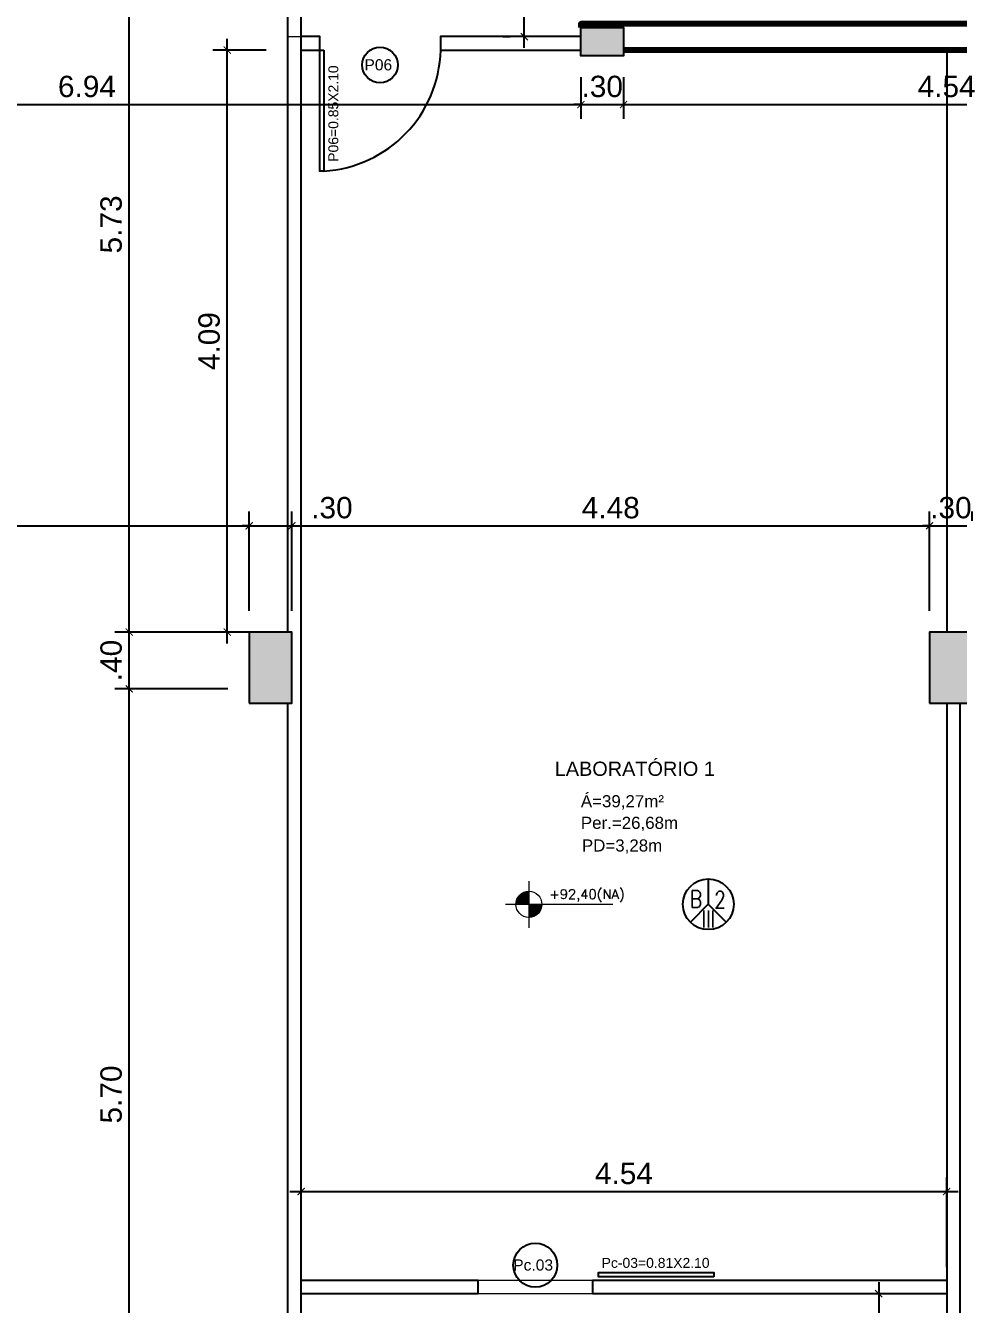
# Model space of a CAD drawing. Header units: metres. Extents: x -15851 to -15710, y 6781 to 6850.
# Drawn here: x -15812.56 to -15806, y 6823.19 to 6832.18 of the extents above; entities that cross this region are included whole.
import ezdxf
from ezdxf.enums import TextEntityAlignment as Align

# ---------------------------------------------------------------- set-up
doc = ezdxf.new("R2010")
doc.units = ezdxf.units.M
for name, color, linetype in [('ARCO', 1, 'Continuous'), ('Divisórias de Gesso Acartonado', 42, 'Continuous'), ('ESQUADRIAS', 2, 'Continuous'), ('pilares', 253, 'Continuous'), ('TEXTO', 7, 'Continuous'), ('Texto Esquadrias', 7, 'Continuous'), ('Texto Perimetro e Pé Direito', 7, 'Continuous'), ('TXT', 2, 'Continuous')]:
    doc.layers.add(name, color=color, linetype=linetype)
doc.layers.add('borda', color=220, linetype='Continuous', lineweight=9, plot=False)
for name, color, linetype, lineweight in [('cota', 18, 'Continuous', 9), ('linha', 1, 'Continuous', 9), ('Linha 1', 1, 'Continuous', 13), ('parede', 8, 'Continuous', 80), ('PISO', 8, 'Continuous', 13)]:
    doc.layers.add(name, color=color, linetype=linetype, lineweight=lineweight)
doc.layers.get('borda').off()
doc.styles.add('AMBI', font='arial.ttf')
doc.styles.add('arial', font='arial.ttf')
doc.styles.add('romans', font='romans.shx')
doc.styles.add('STYLE1', font='romans.shx')
doc.dimstyles.new('1-50', dxfattribs={"dimtxt": 0.15, "dimasz": 0.05, "dimexe": 0.1, "dimexo": 0.15, "dimgap": 0.05, "dimtad": 1, "dimzin": 4, "dimdsep": 46, "dimtxsty": 'arial', "dimblk": 'ARCHTICK', "dimcen": 0, "dimdle": 0.08, "dimclrd": 256, "dimclre": 256, "dimclrt": 256, "dimadec": 1, "dimazin": 0, "dimtfac": 1, "dimtix": 1, "dimtmove": 0, "dimatfit": 0, "dimldrblk": 'ARCHTICK', "dimfxl": 1, "dimtolj": 1, "dimarcsym": 0})

# ---------------------------------------------------------------- blocks, each defined once
blk = doc.blocks.new('_ArchTick')
at = {"color": 0, "linetype": 'ByBlock', "const_width": 0.15}
blk.add_lwpolyline([(-0.5, -0.5), (0.5, 0.5)], dxfattribs=at)
blk = doc.blocks.new('*D584')
at = {"layer": 'cota', "lineweight": -2, "transparency": 16777216}
for p, q in [((-15809.0548, 6832.0223), (-15809.0548, 6834.0223)), ((-15809.2048, 6833.9423), (-15809.1548, 6833.9423)), ((-15809.2048, 6832.1023), (-15809.1548, 6832.1023))]:
    blk.add_line(p, q, dxfattribs=at)
at = {"layer": 'Defpoints', "color": 0, "transparency": 16777216}
for p in [(-15809.0548, 6833.9423), (-15809.0548, 6833.9423), (-15809.0548, 6832.1023)]:
    blk.add_point(p, dxfattribs=at)
at = {"layer": 'cota', "lineweight": -2, "transparency": 16777216, "xscale": 0.05, "yscale": 0.05, "zscale": 0.05}
for p, rotation in [((-15809.0548, 6833.9423), 90), ((-15809.0548, 6832.1023), 270)]:
    blk.add_blockref('_ArchTick', p, dxfattribs=dict(at, rotation=rotation))
at = {"layer": 'cota', "transparency": 16777216, "insert": (-15809.1814, 6833.0223), "char_height": 0.15, "attachment_point": 5, "rotation": 90, "style": 'arial'}
blk.add_mtext('\\A1;1.84', dxfattribs=at)
blk = doc.blocks.new('A$C676863C5')
at = {"layer": 'TXT'}
for p, q in [((0, 23.9), (0, 1.6)), ((0, 1.6), (-15.8, -14.3)), ((0, 1.6), (15.8, -14.3))]:
    blk.add_line(p, q, dxfattribs=at)
blk.add_circle((0, 1.6), 22.4, dxfattribs=at)
blk = doc.blocks.new('Adc_nivelpl')
h = blk.add_hatch()
h.set_pattern_fill('_U', color=256, scale=0.005, angle=45, style=0, double=1)
h.set_pattern_definition([(45, (-5.8772514, -3.5161936), (-0.003535534, 0.003535534), []), (135, (-5.8772514, -3.5161936), (-0.003535534, -0.003535534), [])])
h.paths.add_polyline_path([(0.195, -0.087, 0.414214), (0.087, -0.195), (0.195, -0.195)])
h.paths.add_polyline_path([(0.195, -0.195), (0.195, -0.304, 0.414214), (0.304, -0.195)])
for p, q in [((0.195, 0), (0.195, -0.391)), ((0.896, -0.195), (0, -0.195))]:
    blk.add_line(p, q)
blk.add_circle((0.195, -0.195), 0.109)
at = {"flags": 8}
blk.add_attdef('NIVEL', (0.364, -0.15), '', height=0.1, dxfattribs=at)
blk = doc.blocks.new('*D610')
at = {"layer": 'cota', "lineweight": -2, "transparency": 16777216}
for p, q in [((-15815.4673, 6828.0673), (-15815.4673, 6828.7641)), ((-15810.9873, 6828.0673), (-15810.9873, 6828.7641)), ((-15815.5473, 6828.6641), (-15810.9073, 6828.6641))]:
    blk.add_line(p, q, dxfattribs=at)
at = {"layer": 'Defpoints', "color": 0, "transparency": 16777216}
for p in [(-15810.9873, 6828.6641), (-15815.4673, 6827.9173), (-15810.9873, 6827.9173)]:
    blk.add_point(p, dxfattribs=at)
at = {"layer": 'cota', "lineweight": -2, "transparency": 16777216, "xscale": 0.05, "yscale": 0.05, "zscale": 0.05, "rotation": 180}
blk.add_blockref('_ArchTick', (-15815.4673, 6828.6641), dxfattribs=at)
at = {"layer": 'cota', "lineweight": -2, "transparency": 16777216, "xscale": 0.05, "yscale": 0.05, "zscale": 0.05}
blk.add_blockref('_ArchTick', (-15810.9873, 6828.6641), dxfattribs=at)
at = {"layer": 'cota', "transparency": 16777216, "insert": (-15814.0104, 6828.7907), "char_height": 0.15, "attachment_point": 5, "style": 'arial'}
blk.add_mtext('\\A1;4.48', dxfattribs=at)
blk = doc.blocks.new('*D611')
at = {"layer": 'cota', "lineweight": -2, "transparency": 16777216}
for p, q in [((-15810.9873, 6828.0673), (-15810.9873, 6828.7641)), ((-15810.6873, 6828.0673), (-15810.6873, 6828.7641)), ((-15810.9873, 6828.6641), (-15811.0373, 6828.6641)), ((-15810.9873, 6828.6641), (-15810.6873, 6828.6641)), ((-15810.6873, 6828.6641), (-15810.225, 6828.6641))]:
    blk.add_line(p, q, dxfattribs=at)
at = {"layer": 'Defpoints', "color": 0, "transparency": 16777216}
for p in [(-15810.6873, 6828.6641), (-15810.9873, 6827.9173), (-15810.6873, 6827.9173)]:
    blk.add_point(p, dxfattribs=at)
at = {"layer": 'cota', "lineweight": -2, "transparency": 16777216, "xscale": 0.05, "yscale": 0.05, "zscale": 0.05}
blk.add_blockref('_ArchTick', (-15810.9873, 6828.6641), dxfattribs=at)
at = {"layer": 'cota', "lineweight": -2, "transparency": 16777216, "xscale": 0.05, "yscale": 0.05, "zscale": 0.05, "rotation": 180}
blk.add_blockref('_ArchTick', (-15810.6873, 6828.6641), dxfattribs=at)
at = {"layer": 'cota', "transparency": 16777216, "insert": (-15810.4062, 6828.7908), "char_height": 0.15, "attachment_point": 5, "style": 'arial'}
blk.add_mtext('\\A1;.30', dxfattribs=at)
blk = doc.blocks.new('*D612')
at = {"layer": 'cota', "lineweight": -2, "transparency": 16777216}
for p, q in [((-15810.6873, 6828.0673), (-15810.6873, 6828.7641)), ((-15806.2073, 6828.0673), (-15806.2073, 6828.7641)), ((-15810.7673, 6828.6641), (-15806.1273, 6828.6641))]:
    blk.add_line(p, q, dxfattribs=at)
at = {"layer": 'Defpoints', "color": 0, "transparency": 16777216}
for p in [(-15806.2073, 6828.6641), (-15810.6873, 6827.9173), (-15806.2073, 6827.9173)]:
    blk.add_point(p, dxfattribs=at)
at = {"layer": 'cota', "lineweight": -2, "transparency": 16777216, "xscale": 0.05, "yscale": 0.05, "zscale": 0.05, "rotation": 180}
blk.add_blockref('_ArchTick', (-15810.6873, 6828.6641), dxfattribs=at)
at = {"layer": 'cota', "lineweight": -2, "transparency": 16777216, "xscale": 0.05, "yscale": 0.05, "zscale": 0.05}
blk.add_blockref('_ArchTick', (-15806.2073, 6828.6641), dxfattribs=at)
at = {"layer": 'cota', "transparency": 16777216, "insert": (-15808.4473, 6828.7907), "char_height": 0.15, "attachment_point": 5, "style": 'arial'}
blk.add_mtext('\\A1;4.48', dxfattribs=at)
blk = doc.blocks.new('*D613')
at = {"layer": 'cota', "lineweight": -2, "transparency": 16777216}
for p, q in [((-15806.2073, 6828.0673), (-15806.2073, 6828.7641)), ((-15805.9073, 6828.0673), (-15805.9073, 6828.7641)), ((-15806.2073, 6828.6641), (-15806.2573, 6828.6641)), ((-15806.2073, 6828.6641), (-15805.9073, 6828.6641)), ((-15805.9073, 6828.6641), (-15805.8573, 6828.6641))]:
    blk.add_line(p, q, dxfattribs=at)
at = {"layer": 'Defpoints', "color": 0, "transparency": 16777216}
for p in [(-15805.9073, 6828.6641), (-15806.2073, 6827.9173), (-15805.9073, 6827.9173)]:
    blk.add_point(p, dxfattribs=at)
at = {"layer": 'cota', "lineweight": -2, "transparency": 16777216, "xscale": 0.05, "yscale": 0.05, "zscale": 0.05}
blk.add_blockref('_ArchTick', (-15806.2073, 6828.6641), dxfattribs=at)
at = {"layer": 'cota', "lineweight": -2, "transparency": 16777216, "xscale": 0.05, "yscale": 0.05, "zscale": 0.05, "rotation": 180}
blk.add_blockref('_ArchTick', (-15805.9073, 6828.6641), dxfattribs=at)
at = {"layer": 'cota', "transparency": 16777216, "insert": (-15806.0573, 6828.7908), "char_height": 0.15, "attachment_point": 5, "style": 'arial'}
blk.add_mtext('\\A1;.30', dxfattribs=at)
blk = doc.blocks.new('*D621')
at = {"layer": 'cota', "lineweight": -2, "transparency": 16777216}
for p, q in [((-15811.1373, 6827.5173), (-15811.9303, 6827.5173)), ((-15811.8303, 6821.7373), (-15811.8303, 6827.5973)), ((-15811.1373, 6821.8173), (-15811.9303, 6821.8173))]:
    blk.add_line(p, q, dxfattribs=at)
at = {"layer": 'Defpoints', "color": 0, "transparency": 16777216}
for p in [(-15811.8303, 6827.5173), (-15810.9873, 6827.5173), (-15810.9873, 6821.8173)]:
    blk.add_point(p, dxfattribs=at)
at = {"layer": 'cota', "lineweight": -2, "transparency": 16777216, "xscale": 0.05, "yscale": 0.05, "zscale": 0.05}
for p, rotation in [((-15811.8303, 6827.5173), 90), ((-15811.8303, 6821.8173), 270)]:
    blk.add_blockref('_ArchTick', p, dxfattribs=dict(at, rotation=rotation))
at = {"layer": 'cota', "transparency": 16777216, "insert": (-15811.9569, 6824.6673), "char_height": 0.15, "attachment_point": 5, "rotation": 90, "style": 'arial'}
blk.add_mtext('\\A1;5.70', dxfattribs=at)
blk = doc.blocks.new('*D622')
at = {"layer": 'cota', "lineweight": -2, "transparency": 16777216}
for p, q in [((-15811.8303, 6827.4373), (-15811.8303, 6827.9973)), ((-15811.1373, 6827.9173), (-15811.9303, 6827.9173)), ((-15811.1373, 6827.5173), (-15811.9303, 6827.5173))]:
    blk.add_line(p, q, dxfattribs=at)
at = {"layer": 'Defpoints', "color": 0, "transparency": 16777216}
for p in [(-15811.8303, 6827.9173), (-15810.9873, 6827.9173), (-15810.9873, 6827.5173)]:
    blk.add_point(p, dxfattribs=at)
at = {"layer": 'cota', "lineweight": -2, "transparency": 16777216, "xscale": 0.05, "yscale": 0.05, "zscale": 0.05}
for p, rotation in [((-15811.8303, 6827.9173), 90), ((-15811.8303, 6827.5173), 270)]:
    blk.add_blockref('_ArchTick', p, dxfattribs=dict(at, rotation=rotation))
at = {"layer": 'cota', "transparency": 16777216, "insert": (-15811.9569, 6827.7173), "char_height": 0.15, "attachment_point": 5, "rotation": 90, "style": 'arial'}
blk.add_mtext('\\A1;.40', dxfattribs=at)
blk = doc.blocks.new('*D623')
at = {"layer": 'cota', "lineweight": -2, "transparency": 16777216}
for p, q in [((-15811.8303, 6827.8373), (-15811.8303, 6833.7273)), ((-15811.1373, 6833.6473), (-15811.9303, 6833.6473)), ((-15811.1373, 6827.9173), (-15811.9303, 6827.9173))]:
    blk.add_line(p, q, dxfattribs=at)
at = {"layer": 'Defpoints', "color": 0, "transparency": 16777216}
for p in [(-15811.8303, 6833.6473), (-15810.9873, 6833.6473), (-15810.9873, 6827.9173)]:
    blk.add_point(p, dxfattribs=at)
at = {"layer": 'cota', "lineweight": -2, "transparency": 16777216, "xscale": 0.05, "yscale": 0.05, "zscale": 0.05}
for p, rotation in [((-15811.8303, 6833.6473), 90), ((-15811.8303, 6827.9173), 270)]:
    blk.add_blockref('_ArchTick', p, dxfattribs=dict(at, rotation=rotation))
at = {"layer": 'cota', "transparency": 16777216, "insert": (-15811.957, 6830.7823), "char_height": 0.15, "attachment_point": 5, "rotation": 90, "style": 'arial'}
blk.add_mtext('\\A1;5.73', dxfattribs=at)
blk = doc.blocks.new('*D635')
at = {"layer": 'cota', "lineweight": -2, "transparency": 16777216}
for p, q in [((-15815.5973, 6831.7745), (-15815.5973, 6831.7245)), ((-15808.6573, 6831.8173), (-15808.6573, 6831.5245)), ((-15815.6773, 6831.6245), (-15808.5773, 6831.6245))]:
    blk.add_line(p, q, dxfattribs=at)
at = {"layer": 'Defpoints', "color": 0, "transparency": 16777216}
for p in [(-15808.6573, 6831.9673), (-15815.5973, 6831.6245), (-15808.6573, 6831.6245)]:
    blk.add_point(p, dxfattribs=at)
at = {"layer": 'cota', "lineweight": -2, "transparency": 16777216, "xscale": 0.05, "yscale": 0.05, "zscale": 0.05, "rotation": 180}
blk.add_blockref('_ArchTick', (-15815.5973, 6831.6245), dxfattribs=at)
at = {"layer": 'cota', "lineweight": -2, "transparency": 16777216, "xscale": 0.05, "yscale": 0.05, "zscale": 0.05}
blk.add_blockref('_ArchTick', (-15808.6573, 6831.6245), dxfattribs=at)
at = {"layer": 'cota', "transparency": 16777216, "insert": (-15812.1273, 6831.7511), "char_height": 0.15, "attachment_point": 5, "style": 'arial'}
blk.add_mtext('\\A1;6.94', dxfattribs=at)
blk = doc.blocks.new('*D636')
at = {"layer": 'cota', "lineweight": -2, "transparency": 16777216}
for p, q in [((-15808.6573, 6831.8173), (-15808.6573, 6831.5245)), ((-15808.3573, 6831.8173), (-15808.3573, 6831.5245)), ((-15808.6573, 6831.6245), (-15808.7073, 6831.6245)), ((-15808.6573, 6831.6245), (-15808.3573, 6831.6245)), ((-15808.3573, 6831.6245), (-15808.3073, 6831.6245))]:
    blk.add_line(p, q, dxfattribs=at)
at = {"layer": 'Defpoints', "color": 0, "transparency": 16777216}
for p in [(-15808.6573, 6831.9673), (-15808.3573, 6831.9673), (-15808.3573, 6831.6245)]:
    blk.add_point(p, dxfattribs=at)
at = {"layer": 'cota', "lineweight": -2, "transparency": 16777216, "xscale": 0.05, "yscale": 0.05, "zscale": 0.05}
blk.add_blockref('_ArchTick', (-15808.6573, 6831.6245), dxfattribs=at)
at = {"layer": 'cota', "lineweight": -2, "transparency": 16777216, "xscale": 0.05, "yscale": 0.05, "zscale": 0.05, "rotation": 180}
blk.add_blockref('_ArchTick', (-15808.3573, 6831.6245), dxfattribs=at)
at = {"layer": 'cota', "transparency": 16777216, "insert": (-15808.5073, 6831.7511), "char_height": 0.15, "attachment_point": 5, "style": 'arial'}
blk.add_mtext('\\A1;.30', dxfattribs=at)
blk = doc.blocks.new('*D637')
at = {"layer": 'cota', "lineweight": -2, "transparency": 16777216}
for p, q in [((-15808.3573, 6831.8173), (-15808.3573, 6831.5245)), ((-15803.8173, 6831.8173), (-15803.8173, 6831.5245)), ((-15808.4373, 6831.6245), (-15803.7373, 6831.6245))]:
    blk.add_line(p, q, dxfattribs=at)
at = {"layer": 'Defpoints', "color": 0, "transparency": 16777216}
for p in [(-15808.3573, 6831.9673), (-15803.8173, 6831.9673), (-15803.8173, 6831.6245)]:
    blk.add_point(p, dxfattribs=at)
at = {"layer": 'cota', "lineweight": -2, "transparency": 16777216, "xscale": 0.05, "yscale": 0.05, "zscale": 0.05, "rotation": 180}
blk.add_blockref('_ArchTick', (-15808.3573, 6831.6245), dxfattribs=at)
at = {"layer": 'cota', "lineweight": -2, "transparency": 16777216, "xscale": 0.05, "yscale": 0.05, "zscale": 0.05}
blk.add_blockref('_ArchTick', (-15803.8173, 6831.6245), dxfattribs=at)
at = {"layer": 'cota', "transparency": 16777216, "insert": (-15806.0873, 6831.7508), "char_height": 0.15, "attachment_point": 5, "style": 'arial'}
blk.add_mtext('\\A1;4.54', dxfattribs=at)
blk = doc.blocks.new('*D688')
at = {"layer": 'cota', "lineweight": -2, "transparency": 16777216}
for p, q in [((-15810.8673, 6832.0073), (-15811.2418, 6832.0073)), ((-15811.1418, 6827.8373), (-15811.1418, 6832.0873)), ((-15810.8673, 6827.9173), (-15811.2418, 6827.9173))]:
    blk.add_line(p, q, dxfattribs=at)
at = {"layer": 'Defpoints', "color": 0, "transparency": 16777216}
for p in [(-15811.1418, 6832.0073), (-15810.7173, 6832.0073), (-15810.7173, 6827.9173)]:
    blk.add_point(p, dxfattribs=at)
at = {"layer": 'cota', "lineweight": -2, "transparency": 16777216, "xscale": 0.05, "yscale": 0.05, "zscale": 0.05}
for p, rotation in [((-15811.1418, 6832.0073), 90), ((-15811.1418, 6827.9173), 270)]:
    blk.add_blockref('_ArchTick', p, dxfattribs=dict(at, rotation=rotation))
at = {"layer": 'cota', "transparency": 16777216, "insert": (-15811.2684, 6829.9623), "char_height": 0.15, "attachment_point": 5, "rotation": 90, "style": 'arial'}
blk.add_mtext('\\A1;4.09', dxfattribs=at)
blk = doc.blocks.new('*D689')
at = {"layer": 'cota', "lineweight": -2, "transparency": 16777216}
for p, q in [((-15810.6223, 6823.4173), (-15810.6223, 6824.085)), ((-15806.0873, 6823.4531), (-15806.0873, 6824.085)), ((-15810.7023, 6823.985), (-15806.0073, 6823.985))]:
    blk.add_line(p, q, dxfattribs=at)
at = {"layer": 'Defpoints', "color": 0, "transparency": 16777216}
for p in [(-15806.0873, 6823.985), (-15806.0873, 6823.3031), (-15810.6223, 6823.2673)]:
    blk.add_point(p, dxfattribs=at)
at = {"layer": 'cota', "lineweight": -2, "transparency": 16777216, "xscale": 0.05, "yscale": 0.05, "zscale": 0.05, "rotation": 180}
blk.add_blockref('_ArchTick', (-15810.6223, 6823.985), dxfattribs=at)
at = {"layer": 'cota', "lineweight": -2, "transparency": 16777216, "xscale": 0.05, "yscale": 0.05, "zscale": 0.05}
blk.add_blockref('_ArchTick', (-15806.0873, 6823.985), dxfattribs=at)
at = {"layer": 'cota', "transparency": 16777216, "insert": (-15808.3548, 6824.1113), "char_height": 0.15, "attachment_point": 5, "style": 'arial'}
blk.add_mtext('\\A1;4.54', dxfattribs=at)
blk = doc.blocks.new('*D692')
at = {"layer": 'cota', "lineweight": -2, "transparency": 16777216}
for p, q in [((-15806.5646, 6823.3473), (-15806.5646, 6821.7373)), ((-15806.2373, 6823.2673), (-15806.6646, 6823.2673)), ((-15806.2373, 6821.8173), (-15806.6646, 6821.8173))]:
    blk.add_line(p, q, dxfattribs=at)
at = {"layer": 'Defpoints', "color": 0, "transparency": 16777216}
for p in [(-15806.0873, 6823.2673), (-15806.5646, 6821.8173), (-15806.0873, 6821.8173)]:
    blk.add_point(p, dxfattribs=at)
at = {"layer": 'cota', "lineweight": -2, "transparency": 16777216, "xscale": 0.05, "yscale": 0.05, "zscale": 0.05}
for p, rotation in [((-15806.5646, 6823.2673), 90), ((-15806.5646, 6821.8173), 270)]:
    blk.add_blockref('_ArchTick', p, dxfattribs=dict(at, rotation=rotation))
at = {"layer": 'cota', "transparency": 16777216, "insert": (-15806.6911, 6822.5423), "char_height": 0.15, "attachment_point": 5, "rotation": 90, "style": 'arial'}
blk.add_mtext('\\A1;1.45', dxfattribs=at)

msp = doc.modelspace()

# ---------------------------------------------------------------- hatches: boundary and pattern name
at = {"layer": 'pilares'}
h = msp.add_hatch(color=256, dxfattribs=at)
h.paths.add_polyline_path([(-15796.4973, 6818.7673), (-15796.7973, 6818.7673), (-15796.7973, 6818.5673), (-15796.4973, 6818.5673)])
h.paths.add_polyline_path([(-15801.1273, 6818.7673), (-15801.4273, 6818.7673), (-15801.4273, 6818.5673), (-15801.1273, 6818.5673)])
h.paths.add_polyline_path([(-15803.8173, 6818.7673), (-15804.1173, 6818.7673), (-15804.1173, 6818.5673), (-15803.8173, 6818.5673)])
h.paths.add_polyline_path([(-15805.9073, 6821.8173), (-15806.2073, 6821.8173), (-15806.2073, 6821.3173), (-15805.9073, 6821.3173)])
h.paths.add_polyline_path([(-15810.6873, 6821.8173), (-15810.9873, 6821.8173), (-15810.9873, 6821.3173), (-15810.6873, 6821.3173)])
h.paths.add_polyline_path([(-15815.4673, 6821.8173), (-15815.7673, 6821.8173), (-15815.7673, 6821.3173), (-15815.4673, 6821.3173)])
h.paths.add_polyline_path([(-15815.4673, 6827.9173), (-15815.7673, 6827.9173), (-15815.7673, 6827.4173), (-15815.4673, 6827.4173)])
h.paths.add_polyline_path([(-15810.6873, 6827.9173), (-15810.9873, 6827.9173), (-15810.9873, 6827.4173), (-15810.6873, 6827.4173)])
h.paths.add_polyline_path([(-15805.9073, 6827.9173), (-15806.2073, 6827.9173), (-15806.2073, 6827.4173), (-15805.9073, 6827.4173)])
h.paths.add_polyline_path([(-15801.1273, 6827.9173), (-15801.4273, 6827.9173), (-15801.4273, 6827.4173), (-15801.1273, 6827.4173)])
h.paths.add_polyline_path([(-15796.3473, 6827.9173), (-15796.6473, 6827.9173), (-15796.6473, 6827.4173), (-15796.3473, 6827.4173)])
h.paths.add_polyline_path([(-15796.3473, 6821.8173), (-15796.6473, 6821.8173), (-15796.6473, 6821.3173), (-15796.3473, 6821.3173)])
h.paths.add_polyline_path([(-15791.5673, 6821.8173), (-15791.8673, 6821.8173), (-15791.8673, 6821.3173), (-15791.5673, 6821.3173)])
h.paths.add_polyline_path([(-15791.5673, 6827.9173), (-15791.8673, 6827.9173), (-15791.8673, 6827.4173), (-15791.5673, 6827.4173)])
h.paths.add_polyline_path([(-15791.5673, 6834.1473), (-15791.8673, 6834.1473), (-15791.8673, 6833.6473), (-15791.5673, 6833.6473)])
h.paths.add_polyline_path([(-15796.3473, 6834.1473), (-15796.6473, 6834.1473), (-15796.6473, 6833.6473), (-15796.3473, 6833.6473)])
h.paths.add_polyline_path([(-15798.6773, 6832.1673), (-15798.9773, 6832.1673), (-15798.9773, 6831.9673), (-15798.6773, 6831.9673)])
h.paths.add_polyline_path([(-15801.2423, 6834.1473), (-15801.5423, 6834.1473), (-15801.5423, 6833.6473), (-15801.2423, 6833.6473)])
h.paths.add_polyline_path([(-15805.7123, 6834.1473), (-15806.0123, 6834.1473), (-15806.0123, 6833.6473), (-15805.7123, 6833.6473)])
h.paths.add_polyline_path([(-15803.5173, 6832.1673), (-15803.8173, 6832.1673), (-15803.8173, 6831.9673), (-15803.5173, 6831.9673)])
h.paths.add_polyline_path([(-15808.3573, 6832.1673), (-15808.6573, 6832.1673), (-15808.6573, 6831.9673), (-15808.3573, 6831.9673)])
h.paths.add_polyline_path([(-15810.6873, 6834.1473), (-15810.9873, 6834.1473), (-15810.9873, 6833.6473), (-15810.6873, 6833.6473)])
h.paths.add_polyline_path([(-15815.4673, 6834.1473), (-15815.7673, 6834.1473), (-15815.7673, 6833.6473), (-15815.4673, 6833.6473)])
h.paths.add_polyline_path([(-15810.3373, 6837.5973), (-15810.7373, 6837.5973), (-15810.7373, 6837.3973), (-15810.3373, 6837.3973)])
h.paths.add_polyline_path([(-15805.8573, 6837.5973), (-15806.2573, 6837.5973), (-15806.2573, 6837.3973), (-15805.8573, 6837.3973)])
h.paths.add_polyline_path([(-15801.0773, 6837.5973), (-15801.4773, 6837.5973), (-15801.4773, 6837.3973), (-15801.0773, 6837.3973)])
h.paths.add_polyline_path([(-15796.6073, 6837.5973), (-15797.0073, 6837.5973), (-15797.0073, 6837.3973), (-15796.6073, 6837.3973)])

# ---------------------------------------------------------------- linework, layer by layer
at = {"layer": 'ARCO'}
msp.add_arc((-15810.5147, 6832.0285), 0.8727, 273.44615, 358.61216, dxfattribs=at)
at = {"layer": 'Divisórias de Gesso Acartonado'}
for points in [[(-15810.7173, 6827.4173), (-15810.7173, 6822.9973), (-15810.6223, 6822.9973), (-15810.6223, 6832.5873), (-15810.7173, 6832.5873), (-15810.7173, 6827.9173)], [(-15810.6223, 6832.0073), (-15810.4923, 6832.0073), (-15810.4923, 6832.1023), (-15810.6223, 6832.1023)], [(-15808.6573, 6832.1023), (-15809.6423, 6832.1023), (-15809.6423, 6832.0073), (-15808.6573, 6832.0073)], [(-15806.0873, 6832.0073), (-15806.0873, 6827.9173)], [(-15806.0873, 6827.4173), (-15806.0873, 6822.9973), (-15805.9923, 6822.9973), (-15805.9923, 6827.4173)], [(-15810.6223, 6823.3623), (-15809.3823, 6823.3623), (-15809.3823, 6823.2673), (-15810.6223, 6823.2673)], [(-15806.0873, 6823.2673), (-15808.5723, 6823.2673), (-15808.5723, 6823.3623), (-15806.0873, 6823.3623)]]:
    msp.add_lwpolyline(points, dxfattribs=at)
at = {"layer": 'ESQUADRIAS'}
for points in [[(-15810.4623, 6832.0073), (-15810.4623, 6831.1573), (-15810.4923, 6831.1573), (-15810.4923, 6832.0073)], [(-15807.7223, 6823.3865), (-15808.5323, 6823.3865), (-15808.5323, 6823.4165), (-15807.7223, 6823.4165)]]:
    msp.add_lwpolyline(points, close=True, dxfattribs=at)
at = {"layer": 'Linha 1'}
for points in [[(-15806.0873, 6823.2673), (-15810.6223, 6823.2673), (-15810.6223, 6821.8173), (-15810.7173, 6821.8173), (-15810.7173, 6827.4173), (-15810.6873, 6827.4173), (-15810.6873, 6827.9173), (-15810.7173, 6827.9173), (-15810.7173, 6832.1023), (-15810.6223, 6832.1023)], [(-15810.6223, 6832.0073), (-15810.6223, 6823.3623), (-15806.0873, 6823.3623)], [(-15810.4923, 6832.0073), (-15810.4623, 6832.0073), (-15810.4623, 6831.1573), (-15810.4923, 6831.1573), (-15810.4923, 6832.0073)]]:
    msp.add_lwpolyline(points, dxfattribs=at)
at = {"layer": 'parede'}
for points in [[(-15798.7923, 6832.1673), (-15798.7923, 6832.2823), (-15798.9423, 6832.2823), (-15798.9423, 6832.1923), (-15808.6573, 6832.1923), (-15808.6573, 6832.1673)], [(-15803.8173, 6832.0073), (-15808.3573, 6832.0073)]]:
    msp.add_lwpolyline(points, dxfattribs=at)
at = {"layer": 'pilares'}
for points in [[(-15808.6573, 6832.1673), (-15808.3573, 6832.1673), (-15808.3573, 6831.9673), (-15808.6573, 6831.9673)], [(-15810.9873, 6827.4173), (-15810.6873, 6827.4173), (-15810.6873, 6827.9173), (-15810.9873, 6827.9173)], [(-15806.2073, 6827.4173), (-15805.9073, 6827.4173), (-15805.9073, 6827.9173), (-15806.2073, 6827.9173)]]:
    msp.add_lwpolyline(points, close=True, dxfattribs=at)
at = {"layer": 'PISO'}
msp.add_line((-15808.5723, 6823.2673), (-15809.3823, 6823.2673), dxfattribs=at)
at = {"layer": 'Texto Esquadrias'}
for centre, radius in [((-15810.0686, 6831.9028), 0.1254), ((-15808.9773, 6823.4675), 0.1546)]:
    msp.add_circle(centre, radius, dxfattribs=at)

# ---------------------------------------------------------------- block references
at = {"layer": 'borda', "ltscale": 0.2, "xscale": 0.007948720341326031, "yscale": 0.007948720341326031, "zscale": 0.007948720341326031}
msp.add_blockref('A$C676863C5', (-15807.7618, 6825.991), dxfattribs=at)
at = {"layer": 'linha'}
ref = msp.add_blockref('Adc_nivelpl', (-15809.1863, 6826.1675), dxfattribs=dict(at, xscale=0.8401457548190729, yscale=0.8401457548190729, zscale=0.8401457548190729))
ref.add_attrib('NIVEL', '+92,40(NA)', (-15808.8803, 6826.0414), dxfattribs={"layer": 'TEXTO', "height": 0.06721, "style": 'romans', "flags": 8})

# ---------------------------------------------------------------- texts
at = {"layer": 'TEXTO', "style": 'AMBI'}
msp.add_text('Á=39,27m²', height=0.085, dxfattribs=at).set_placement((-15808.6574, 6826.6859))
at = {"layer": 'TEXTO', "insert": (-15808.8411, 6827.0066), "char_height": 0.1, "attachment_point": 1, "style": 'AMBI'}
msp.add_mtext_dynamic_manual_height_columns('LABORATÓRIO 1', width=186.134468, gutter_width=152.0962, heights=[0], dxfattribs=at)
at = {"layer": 'Texto Esquadrias', "style": 'AMBI'}
for s, insert, char_height, width, attachment_point in [('P06', (-15809.983, 6831.9433), 0.07833, 1.166286, 3), ('Pc.03', (-15808.8525, 6823.508), 0.07833, 1.166286, 3), ('Pc-03=0.81X2.10', (-15807.753, 6823.4476), 0.07, 0.773811, 9)]:
    msp.add_mtext(s, dxfattribs=dict(at, insert=insert, char_height=char_height, width=width, attachment_point=attachment_point))
at = {"layer": 'Texto Esquadrias', "insert": (-15810.4314, 6831.8999), "char_height": 0.07, "width": 0.697014, "attachment_point": 3, "rotation": 90, "style": 'AMBI'}
msp.add_mtext('P06=0.85X2.10', dxfattribs=at)
at = {"layer": 'Texto Perimetro e Pé Direito', "style": 'AMBI'}
for s, p in [('Per.=26,68m', (-15808.6574, 6826.5341)), ('PD=3,28m', (-15808.6501, 6826.3749))]:
    msp.add_text(s, height=0.085, dxfattribs=at).set_placement(p)
at = {"layer": 'TXT', "style": 'STYLE1', "width": 0.8}
for s, height, p in [('B', 0.1192, (-15807.8486, 6825.9807)), ('2', 0.1192, (-15807.6792, 6825.9761)), ('III', 0.11923, (-15807.7617, 6825.8417))]:
    msp.add_text(s, height=height, rotation=360, dxfattribs=at).set_placement(p, align=Align.CENTER)

# ---------------------------------------------------------------- dimensions: what is measured, and where the dimension line sits
at = {"layer": 'cota'}
for base, p1, p2, picture, middle in [((-15809.0548, 6833.9423), (-15809.0548, 6832.1023), (-15809.0548, 6833.9423), '*D584', (-15809.1814, 6833.0223)), ((-15811.8303, 6833.6473), (-15810.9873, 6827.9173), (-15810.9873, 6833.6473), '*D623', (-15811.957, 6830.7823)), ((-15811.1418, 6832.0073), (-15810.7173, 6827.9173), (-15810.7173, 6832.0073), '*D688', (-15811.2684, 6829.9623)), ((-15811.8303, 6827.9173), (-15810.9873, 6827.5173), (-15810.9873, 6827.9173), '*D622', (-15811.9569, 6827.7173)), ((-15811.8303, 6827.5173), (-15810.9873, 6821.8173), (-15810.9873, 6827.5173), '*D621', (-15811.9569, 6824.6673)), ((-15806.5646, 6821.8173), (-15806.0873, 6823.2673), (-15806.0873, 6821.8173), '*D692', (-15806.6911, 6822.5423))]:
    dim = msp.add_linear_dim(base=base, p1=p1, p2=p2, angle=90, dimstyle='1-50', dxfattribs=at)
    dim.commit()
    dim.dimension.update_dxf_attribs({"geometry": picture, "text_midpoint": middle})
for base, p1, p2, picture, middle in [((-15808.6573, 6831.6245), (-15815.5973, 6831.6245), (-15808.6573, 6831.9673), '*D635', (-15812.1273, 6831.7511)), ((-15808.3573, 6831.6245), (-15808.6573, 6831.9673), (-15808.3573, 6831.9673), '*D636', (-15808.5073, 6831.7511)), ((-15803.8173, 6831.6245), (-15808.3573, 6831.9673), (-15803.8173, 6831.9673), '*D637', (-15806.0873, 6831.7508)), ((-15806.2073, 6828.6641), (-15810.6873, 6827.9173), (-15806.2073, 6827.9173), '*D612', (-15808.4473, 6828.7907)), ((-15805.9073, 6828.6641), (-15806.2073, 6827.9173), (-15805.9073, 6827.9173), '*D613', (-15806.0573, 6828.7908)), ((-15806.0872901986, 6823.9850316607), (-15810.6222901986, 6823.2673295373), (-15806.0872901986, 6823.3031307878), '*D689', (-15808.3547901986, 6824.1113106511))]:
    dim = msp.add_linear_dim(base=base, p1=p1, p2=p2, dimstyle='1-50', dxfattribs=at)
    dim.commit()
    dim.dimension.update_dxf_attribs({"geometry": picture, "text_midpoint": middle})
for base, p1, p2, picture, middle in [((-15810.9873, 6828.6641), (-15815.4673, 6827.9173), (-15810.9873, 6827.9173), '*D610', (-15814.0104, 6828.6641)), ((-15810.6873, 6828.6641), (-15810.9873, 6827.9173), (-15810.6873, 6827.9173), '*D611', (-15810.4062, 6828.6641))]:
    dim = msp.add_linear_dim(base=base, p1=p1, p2=p2, dimstyle='1-50', dxfattribs=at)
    dim.commit()
    dim.dimension.update_dxf_attribs({"geometry": picture, "text_midpoint": middle, "dimtype": 160})

doc.saveas('drawing.dxf')
